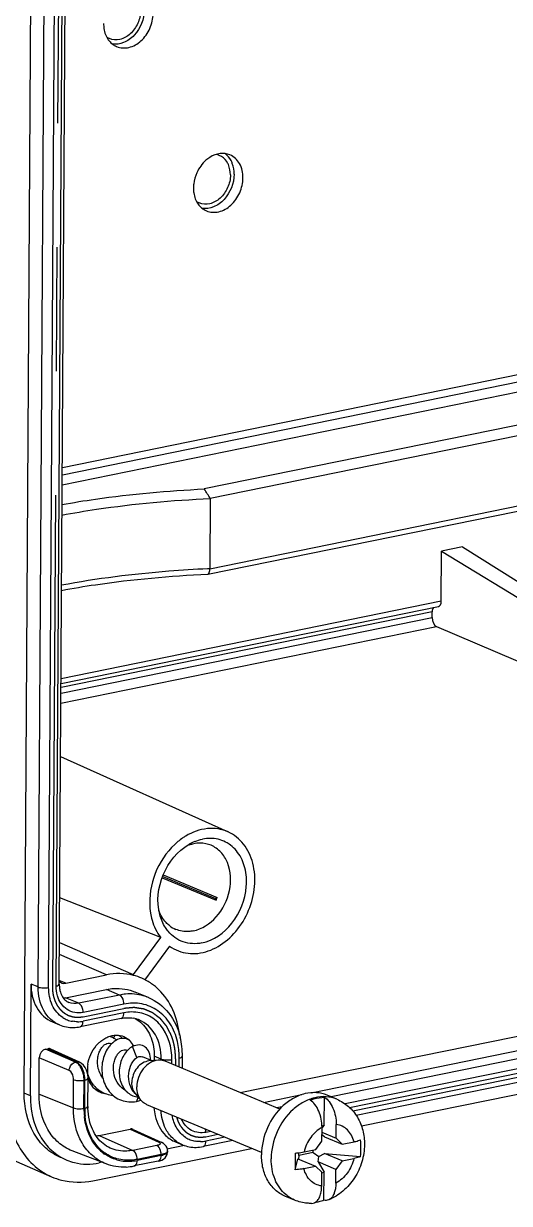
# Model space of a CAD drawing. Header units: millimetres. Extents: x 0 to 594, y 0 to 420.
# Drawn here: x 29.22 to 38.81, y 335.6 to 358.91 of the extents above; entities that cross this region are included whole.
import ezdxf

# ---------------------------------------------------------------- set-up
doc = ezdxf.new("R2010")
doc.units = ezdxf.units.MM
doc.header["$LTSCALE"] = 32.67
doc.linetypes.add('CENTER', pattern=[0.6, 0.375, -0.075, 0.075, -0.075])
for name, color, linetype in [('KASTEN_ABOX_DXF_CONTINUOUS_LINE', 7, 'CONTINUOUS'), ('KURVEN', 7, 'CONTINUOUS'), ('SCHRAUBE_D9-DXF_CONTINUOUS_LINE', 7, 'CONTINUOUS')]:
    doc.layers.add(name, color=color, linetype=linetype)

msp = doc.modelspace()

# ---------------------------------------------------------------- linework, layer by layer
at = {"layer": 'KASTEN_ABOX_DXF_CONTINUOUS_LINE', "color": 7, "linetype": 'Continuous'}
for p, q in [((29.23028, 337.77722), (29.55183, 391.11302)), ((29.92346, 339.92995), (30.21839, 388.84978)), ((29.98503, 350.14325), (71.22029, 358.54863)), ((44.52109, 352.10787), (32.78644, 349.71589)), ((44.7494, 351.94194), (32.905, 349.52758)), ((32.85766, 348.03393), (44.66587, 350.44091)), ((32.905, 349.52758), (32.89664, 348.14084)), ((33.4947, 337.78903), (86.37211, 348.56753)), ((37.88728, 348.57287), (37.47192, 348.4882)), ((37.88728, 348.57287), (45.91971, 343.50264)), ((34.89458, 337.78623), (86.37186, 348.27933)), ((37.46599, 347.50321), (37.47192, 348.4882)), ((37.47192, 348.4882), (45.70381, 343.45863)), ((32.8539, 348.03343), (32.85724, 348.03384)), ((86.66102, 347.70779), (35.78614, 337.33749)), ((35.88931, 337.1298), (88.24801, 347.80256)), ((29.95929, 345.87408), (37.40821, 347.39246)), ((37.28737, 347.17533), (37.28806, 347.28877)), ((37.37384, 346.99612), (45.70381, 343.45863)), ((29.9506, 344.43128), (33.25825, 342.9397)), ((31.95709, 342.03351), (33.0185, 341.58989)), ((31.96775, 342.06222), (33.00993, 341.62663)), ((31.97765, 342.08885), (33.04283, 341.64365)), ((16.35959, 341.95138), (29.7725, 336.12545)), ((31.92686, 340.85122), (29.93373, 341.63638)), ((33.00993, 341.62663), (33.04283, 341.64365)), ((33.0185, 341.58989), (33.00993, 341.62663)), ((31.39181, 340.11937), (31.92686, 340.85122)), ((29.92843, 340.75499), (31.38395, 340.12278)), ((32.09841, 340.68367), (31.60628, 340.01055)), ((29.35213, 337.72629), (29.36544, 339.93428)), ((30.05016, 339.95089), (30.85496, 340.11494)), ((30.04694, 339.66208), (30.85322, 339.82643)), ((31.68413, 339.66753), (31.42302, 339.77666)), ((31.14239, 339.2549), (30.3361, 339.09055)), ((29.78996, 339.1852), (29.92921, 339.127)), ((30.9964, 338.86534), (30.97454, 338.87474)), ((31.02125, 338.92025), (30.9964, 338.86534)), ((29.65049, 338.64631), (29.6994, 338.65627)), ((30.32327, 338.38882), (29.75952, 338.64991)), ((31.79715, 338.51108), (31.79666, 338.42971)), ((32.35371, 338.26591), (32.35516, 338.50676)), ((29.52316, 337.76115), (29.52748, 338.47805)), ((30.48122, 338.17158), (30.46242, 338.2305)), ((30.49119, 338.1105), (30.48122, 338.17158)), ((30.48943, 337.51534), (30.49279, 338.07228)), ((30.49279, 338.07224), (30.49119, 338.1105)), ((30.57092, 337.92521), (30.58832, 337.96366)), ((33.95811, 337.59534), (34.70974, 337.74855)), ((30.71398, 336.94421), (31.32482, 337.06872)), ((31.38494, 337.06236), (31.94869, 336.80127)), ((30.84676, 336.38112), (30.17639, 336.63969)), ((30.58642, 336.04886), (33.71886, 336.68737)), ((31.97961, 336.78418), (31.94901, 336.80112)), ((32.05221, 336.69454), (32.03478, 336.72958)), ((32.39817, 336.74336), (32.0504, 336.67247)), ((32.06185, 336.61626), (32.06198, 336.63768)), ((32.21596, 336.81572), (32.35521, 336.75752)), ((33.35102, 336.84111), (32.7621, 336.72107)), ((30.76874, 336.41121), (30.71069, 336.39938)), ((31.87895, 336.43584), (31.40431, 336.33909)), ((32.06124, 336.6033), (32.06185, 336.61626))]:
    msp.add_line(p, q, dxfattribs=at)
at = {"layer": 'KASTEN_ABOX_DXF_CONTINUOUS_LINE', "color": 9, "linetype": 'Continuous'}
for p, q in [((29.5047, 339.87608), (29.79963, 388.7959)), ((29.7139, 339.8646), (30.00883, 388.78443)), ((29.8605, 339.89448), (30.15542, 388.81431)), ((71.08291, 358.36895), (29.98412, 349.9914)), ((71.24687, 358.20506), (29.98292, 349.79384)), ((32.89664, 348.14084), (44.74104, 350.5552)), ((32.89664, 348.14084), (32.85143, 348.13873)), ((86.63297, 348.1702), (35.2912, 337.70472)), ((86.71914, 347.99044), (35.56941, 337.56411)), ((86.7181, 347.81839), (35.72134, 337.42324)), ((29.95989, 345.97317), (37.46599, 347.50321)), ((29.95813, 345.68134), (37.28737, 347.17533)), ((37.28806, 347.28877), (29.95882, 345.79479)), ((29.95694, 345.48426), (37.37384, 346.99612)), ((30.85496, 340.11494), (29.92699, 340.51616)), ((29.5047, 339.87608), (29.36544, 339.93428)), ((30.05016, 339.95089), (29.92392, 340.00647)), ((30.30804, 339.55295), (30.04694, 339.66208)), ((31.11433, 339.7173), (30.30804, 339.55295)), ((31.11433, 339.7173), (30.85322, 339.82643)), ((31.68411, 339.66753), (31.6836, 339.66774)), ((31.2005, 339.53755), (30.39422, 339.3732)), ((31.19946, 339.3655), (30.39318, 339.20115)), ((31.49918, 339.22459), (31.49903, 339.22465)), ((30.24203, 338.39122), (29.65049, 338.64631)), ((30.26262, 338.39543), (29.6994, 338.65627)), ((31.9364, 338.45288), (31.79715, 338.51108)), ((30.119, 338.22298), (29.52748, 338.47805)), ((30.26262, 338.39543), (30.24203, 338.39122)), ((31.93626, 338.42887), (31.9364, 338.45288)), ((32.14507, 338.35311), (32.1456, 338.4414)), ((32.29112, 338.29207), (32.2922, 338.47128)), ((30.20239, 337.48737), (30.20575, 338.04431)), ((30.41005, 337.47652), (30.41341, 338.03346)), ((30.42983, 338.03681), (30.41341, 338.03346)), ((30.42647, 337.47987), (30.42983, 338.03681)), ((29.35213, 337.72629), (29.23028, 337.77722)), ((29.52316, 337.76115), (30.20239, 337.48737)), ((34.3201, 337.50677), (34.21922, 337.48621)), ((30.71398, 336.94421), (31.37685, 336.64805)), ((31.32482, 337.06872), (31.88804, 336.80788)), ((33.19186, 336.90764), (32.81918, 336.83167)), ((32.9155, 337.02314), (32.82022, 337.00372)), ((31.85139, 336.74478), (31.37685, 336.64805)), ((31.93592, 336.54642), (31.46138, 336.44969)), ((31.93603, 336.56568), (31.4615, 336.46895)), ((31.93592, 336.54642), (31.93603, 336.56568))]:
    msp.add_line(p, q, dxfattribs=at)
at = {"layer": 'KASTEN_ABOX_DXF_CONTINUOUS_LINE', "color": 7, "linetype": 'Continuous'}
for points in [[(30.46242, 338.2305), (30.43558, 338.28407), (30.40142, 338.33013), (30.36111, 338.36655), (30.32306, 338.38892)], [(32.03478, 336.72958), (32.00986, 336.75993), (31.97961, 336.78418)], [(32.06197, 336.63745), (32.061, 336.65655), (32.05221, 336.69454)], [(31.87895, 336.43584), (31.90978, 336.44334), (31.9483, 336.4571), (31.98332, 336.47614), (32.01366, 336.50118), (32.03734, 336.53141)], [(32.03734, 336.53141), (32.05358, 336.56617), (32.06124, 336.6033)]]:
    msp.add_lwpolyline(points, dxfattribs=at)
for centre, radius, start, end in [((31.43938, 358.90707), 0.64024, 179.603371, 188.538431), ((31.03763, 358.90177), 0.31257, 235.222281, 246.766048), ((32.96347, 356.0171), 0.31443, 67.837336, 79.681661), ((33.26834, 355.65965), 0.69517, 173.087293, 179.601536), ((33.21341, 355.66006), 0.64024, 179.603371, 188.538431), ((32.81166, 355.65476), 0.31257, 235.222281, 246.766048), ((-6.69728, 324.73262), 46.72399, 32.050654, 32.323513), ((33.09738, 341.74141), 1.30593, 124.560037, 129.481021), ((33.06153, 341.79251), 1.24351, 122.751799, 124.53515), ((33.04324, 341.82093), 1.20972, 121.012176, 122.751658), ((32.96588, 341.8655), 0.95766, 112.524592, 120.032205), ((32.71706, 342.02751), 0.69145, 101.596654, 109.057234), ((33.05098, 341.54855), 1.34241, 181.078166, 189.1948), ((31.97736, 342.09347), 1.15653, 334.18738, 337.111392), ((32.44032, 341.52522), 0.55422, 231.822108, 247.229734), ((32.5575, 341.31725), 0.78243, 234.073195, 248.961914), ((30.47866, 339.92597), 0.55522, 179.588771, 188.374733), ((31.11308, 339.03803), 1.10287, 54.969187, 66.456878), ((31.08565, 338.9997), 1.15, 45.647445, 54.946335), ((29.97396, 340.01923), 0.36453, 275.18195, 281.548277), ((30.20689, 339.79512), 0.24369, 237.061324, 247.397194), ((31.28046, 338.69822), 0.57006, 73.466967, 79.472327), ((31.28354, 338.7088), 0.55905, 67.328433, 73.460903), ((30.18769, 339.81584), 0.74033, 271.132122, 281.564327), ((31.17843, 338.2746), 0.6854, 133.722889, 139.794251), ((31.1584, 338.29516), 0.6567, 131.286898, 133.699528), ((30.79086, 338.41708), 0.49314, 68.133008, 72.884372), ((30.99145, 338.49879), 0.45449, 27.489978, 33.452685), ((30.86474, 338.5311), 1.48965, 6.428184, 13.593436), ((30.74664, 338.51728), 1.60856, 359.625026, 6.446285), ((31.18149, 338.2373), 0.70371, 171.341531, 179.605701), ((31.12383, 338.23754), 0.64605, 179.591533, 187.300136), ((30.72148, 338.24138), 0.30802, 230.726864, 242.125208), ((31.75459, 337.50768), 1.26518, 179.652941, 181.25162), ((30.55413, 337.72743), 0.79937, 276.976288, 281.53525), ((32.44857, 337.37173), 0.6027, 236.872032, 247.287766), ((32.61369, 337.44637), 0.74033, 271.132122, 281.564327), ((31.18988, 337.38755), 1.07016, 272.914967, 281.558502)]:
    msp.add_arc(centre, radius, start, end, dxfattribs=at)
at = {"layer": 'KASTEN_ABOX_DXF_CONTINUOUS_LINE', "color": 9, "linetype": 'Continuous'}
for centre, radius, start, end in [((31.33311, 338.82722), 0.91068, 67.364297, 74.215179), ((30.27158, 339.70093), 0.51155, 236.88697, 248.404537), ((30.27169, 339.70255), 0.5131, 248.460021, 259.955551), ((30.27493, 339.77828), 0.58912, 270.984662, 281.578604), ((30.94627, 338.4938), 1.34524, 6.199751, 13.046931), ((30.84013, 338.4815), 1.45208, 0.879165, 6.229912), ((30.7989, 338.48031), 1.49332, 359.653726, 0.900506), ((32.05438, 338.85378), 0.4198, 262.044687, 264.633762), ((29.88349, 338.03237), 0.53009, 12.882769, 15.187481), ((29.88629, 338.03572), 0.54371, 12.1868, 14.444021), ((31.81683, 337.46728), 1.4068, 179.62356, 186.199819), ((31.81084, 337.47077), 1.3844, 179.623298, 186.244151), ((32.69758, 337.33145), 0.51155, 236.88697, 248.404537), ((31.29472, 337.25415), 0.82946, 225.650393, 234.968473), ((31.29739, 337.26092), 0.81654, 225.667385, 234.96139), ((31.80208, 336.98804), 0.24821, 281.460701, 284.858308), ((32.69769, 337.33308), 0.5131, 248.460021, 259.955551), ((32.70093, 337.4088), 0.58912, 270.984662, 281.578604), ((31.27605, 337.23764), 0.80634, 254.25964, 263.743025), ((31.2804, 337.28421), 0.8531, 263.793347, 272.826229), ((31.27705, 337.35039), 0.91937, 272.83111, 281.565889), ((31.83175, 337.0608), 0.52482, 281.448287, 284.840511), ((31.83544, 337.06204), 0.50645, 281.455838, 284.770112)]:
    msp.add_arc(centre, radius, start, end, dxfattribs=at)
at = {"layer": 'KASTEN_ABOX_DXF_CONTINUOUS_LINE', "color": 7, "linetype": 'Continuous'}
for centre, major_axis, ratio, start_param, end_param in [((37.37616, 347.25261), (-0.03051, 0.14686), 0.56278778, 6.78005049, 7.49054147), ((37.37789, 347.53937), (-0.03051, 0.14686), 0.56278778, -3.13713937, -1.93423649), ((37.37547, 347.13917), (-0.03051, 0.14686), 0.56278778, 1.20735616, 2.76942584), ((30.05139, 340.15162), (0.081, 0.19376), 0.77745739, 2.78880444, 3.62780705), ((29.64967, 338.50292), (0.0578, 0.13842), 0.77770195, 0.48596932, 2.05646107), ((29.69849, 338.51287), (0.05791, 0.13842), 0.77731063, -0.02951056, 0.48636092), ((31.32391, 336.92532), (0.05791, 0.13842), 0.77731063, -0.02951051, 0.48636092)]:
    msp.add_ellipse(centre, major_axis=major_axis, ratio=ratio, start_param=start_param, end_param=end_param, dxfattribs=at)
for points, knots in [([(31.5291, 359.16853), (31.52858, 359.08263), (31.48911, 358.91014), (31.34268, 358.70183), (31.13527, 358.57883), (30.97756, 358.58743), (30.91433, 358.61455)], [0, 0, 0, 0, 0.27063681, 0.53952524, 0.78323868, 1, 1, 1, 1]), ([(31.6024, 359.18347), (31.60132, 359.00381), (31.49116, 358.72889), (31.21207, 358.52199), (31.04424, 358.49483), (30.96937, 358.50604)], [0, 0, 0, 0, 0.52810497, 0.77748434, 1, 1, 1, 1]), ([(31.05621, 358.45761), (31.1307, 358.42644), (31.31575, 358.41792), (31.55851, 358.563), (31.72969, 358.80776), (31.77586, 359.01), (31.77647, 359.11072)], [0, 0, 0, 0, 0.21685496, 0.46068948, 0.72955086, 1, 1, 1, 1]), ([(30.80623, 358.81201), (30.81797, 358.73442), (30.8693, 358.58748), (30.99067, 358.48504), (31.05621, 358.45761)], [0, 0, 0, 0, 0.52487539, 1, 1, 1, 1]), ([(32.89797, 356.26893), (32.87067, 356.25175), (32.76328, 356.17098), (32.68233, 356.05726), (32.64039, 355.96458)], [0, 0, 0, 0, 0.24072081, 1, 1, 1, 1]), ([(33.29345, 356.31759), (33.23311, 356.34284), (33.09001, 356.35975), (32.95839, 356.30695), (32.89797, 356.26893)], [0, 0, 0, 0, 0.47812562, 1, 1, 1, 1]), ([(33.26328, 356.12464), (33.25399, 356.14575), (33.21266, 356.22258), (33.14146, 356.28407), (33.08209, 356.3083)], [0, 0, 0, 0, 0.26453041, 1, 1, 1, 1]), ([(33.34056, 356.14835), (33.33318, 356.16814), (33.30051, 356.24175), (33.24785, 356.30712), (33.20063, 356.34318)], [0, 0, 0, 0, 0.26226093, 1, 1, 1, 1]), ([(33.5505, 355.8637), (33.55109, 355.96029), (33.51432, 356.14788), (33.37204, 356.28471), (33.29345, 356.31759)], [0, 0, 0, 0, 0.53136395, 1, 1, 1, 1]), ([(33.30313, 355.92152), (33.30262, 355.83561), (33.26314, 355.66313), (33.11672, 355.45482), (32.9093, 355.33182), (32.75159, 355.34042), (32.68836, 355.36754)], [0, 0, 0, 0, 0.27063681, 0.53952524, 0.78323868, 1, 1, 1, 1]), ([(33.37643, 355.93646), (33.37535, 355.75679), (33.26519, 355.48188), (32.9861, 355.27498), (32.81827, 355.24782), (32.74341, 355.25903)], [0, 0, 0, 0, 0.52810497, 0.77748434, 1, 1, 1, 1]), ([(32.83024, 355.2106), (32.90474, 355.17943), (33.08978, 355.17091), (33.33255, 355.31599), (33.50372, 355.56074), (33.5499, 355.76299), (33.5505, 355.8637)], [0, 0, 0, 0, 0.21685496, 0.46068948, 0.72955086, 1, 1, 1, 1]), ([(32.58027, 355.565), (32.59201, 355.4874), (32.64333, 355.34047), (32.76471, 355.23802), (32.83024, 355.2106)], [0, 0, 0, 0, 0.52487539, 1, 1, 1, 1]), ([(29.97832, 349.40946), (30.19749, 349.44886), (31.12781, 349.59749), (32.06799, 349.68118), (32.78644, 349.71589)], [0, 0, 0, 0, 0.23640245, 1, 1, 1, 1]), ([(29.97637, 349.1999), (30.20304, 349.24303), (31.17248, 349.4056), (32.15375, 349.49325), (32.905, 349.52758)], [0, 0, 0, 0, 0.2347848, 1, 1, 1, 1]), ([(32.85741, 348.03393), (32.87145, 348.03672), (32.89469, 348.07834), (32.89649, 348.11575), (32.89664, 348.14084)], [0, 0, 0, 0, 0.36306729, 1, 1, 1, 1]), ([(29.96609, 347.71292), (30.18999, 347.75475), (31.14627, 347.91259), (32.11368, 347.99894), (32.85413, 348.03347)], [0, 0, 0, 0, 0.23505804, 1, 1, 1, 1]), ([(32.27661, 340.58698), (32.39711, 340.54073), (32.67703, 340.51043), (33.0842, 340.66037), (33.43393, 340.96553), (33.68414, 341.3812), (33.80357, 341.85139), (33.7744, 342.31452), (33.5944, 342.70914), (33.37598, 342.88657), (33.2584, 342.9396)], [0, 0, 0, 0, 0.11039174, 0.23001788, 0.36128234, 0.50008528, 0.63887012, 0.77009514, 0.88967305, 1, 1, 1, 1]), ([(33.2584, 342.9396), (33.1321, 342.99657), (32.83037, 343.04079), (32.54922, 342.93541), (32.41997, 342.85772)], [0, 0, 0, 0, 0.47884451, 1, 1, 1, 1]), ([(32.26704, 342.74937), (32.09022, 342.60384), (31.80684, 342.21965), (31.70423, 341.75426), (31.70881, 341.52329)], [0, 0, 0, 0, 0.49781874, 1, 1, 1, 1]), ([(31.90745, 341.30856), (31.84107, 341.56269), (31.90397, 342.12396), (32.25905, 342.56332), (32.48658, 342.69459)], [0, 0, 0, 0, 0.49997136, 1, 1, 1, 1]), ([(32.74077, 340.74602), (32.97213, 340.79318), (33.40979, 341.11203), (33.64341, 341.72028), (33.61143, 342.22271), (33.46991, 342.54307), (33.22104, 342.7631), (33.00968, 342.81231), (32.90659, 342.8129)], [0, 0, 0, 0, 0.25130982, 0.52705732, 0.65867355, 0.77911253, 0.89028019, 1, 1, 1, 1]), ([(32.56769, 340.98433), (32.74068, 341.01959), (33.07425, 341.24292), (33.32725, 341.75828), (33.31067, 342.24913), (33.12722, 342.54914), (32.99166, 342.64499), (32.91995, 342.67498)], [0, 0, 0, 0, 0.24661854, 0.51933079, 0.77599266, 0.89140784, 1, 1, 1, 1]), ([(31.72582, 341.33404), (31.73322, 341.28865), (31.77057, 341.1174), (31.84789, 340.95363), (31.92686, 340.85122)], [0, 0, 0, 0, 0.26232349, 1, 1, 1, 1]), ([(32.09775, 341.08956), (32.07453, 341.10781), (31.9842, 341.19093), (31.92077, 341.30117), (31.88961, 341.38864)], [0, 0, 0, 0, 0.24132234, 1, 1, 1, 1]), ([(32.07345, 340.97602), (32.05426, 340.99914), (31.98052, 341.09966), (31.93131, 341.2172), (31.90745, 341.30856)], [0, 0, 0, 0, 0.24141215, 1, 1, 1, 1]), ([(32.74077, 340.74602), (32.6201, 340.72143), (32.36143, 340.73061), (32.15104, 340.88254), (32.07345, 340.97602)], [0, 0, 0, 0, 0.50340895, 1, 1, 1, 1]), ([(32.56769, 340.98433), (32.53851, 340.97838), (32.42413, 340.9629), (32.30475, 340.98119), (32.22582, 341.0142)], [0, 0, 0, 0, 0.25825653, 1, 1, 1, 1]), ([(31.5536, 340.0491), (31.50037, 340.07224), (31.27654, 340.1493), (31.02938, 340.15049), (30.85496, 340.11494)], [0, 0, 0, 0, 0.24589775, 1, 1, 1, 1]), ([(29.36544, 339.93428), (29.36448, 339.77485), (29.42516, 339.46519), (29.66014, 339.23948), (29.78987, 339.18524)], [0, 0, 0, 0, 0.53136037, 1, 1, 1, 1]), ([(29.92936, 339.8451), (29.93142, 339.83125), (29.94118, 339.77966), (29.95976, 339.72953), (29.97868, 339.696)], [0, 0, 0, 0, 0.26678945, 1, 1, 1, 1]), ([(29.97868, 339.696), (29.98501, 339.68479), (30.01056, 339.64452), (30.04516, 339.60955), (30.07439, 339.5906)], [0, 0, 0, 0, 0.26993059, 1, 1, 1, 1]), ([(30.85322, 339.82643), (30.90198, 339.83637), (31.09259, 339.86238), (31.29154, 339.8316), (31.423, 339.77666)], [0, 0, 0, 0, 0.2588521, 1, 1, 1, 1]), ([(31.68357, 339.66776), (31.83812, 339.60331), (32.12417, 339.38028), (32.27068, 339.05406), (32.31266, 338.88122)], [0, 0, 0, 0, 0.48491409, 1, 1, 1, 1]), ([(32.29957, 338.92514), (32.27979, 339.09753), (32.19555, 339.42637), (32.00406, 339.7102), (31.88958, 339.82201)], [0, 0, 0, 0, 0.52022895, 1, 1, 1, 1]), ([(31.55796, 339.15084), (31.63701, 339.07364), (31.76279, 338.868), (31.79788, 338.63287), (31.79715, 338.51108)], [0, 0, 0, 0, 0.47567753, 1, 1, 1, 1]), ([(30.73521, 337.78809), (30.67155, 337.81467), (30.55332, 337.9124), (30.5004, 338.05335), (30.4872, 338.12806)], [0, 0, 0, 0, 0.47630225, 1, 1, 1, 1]), ([(28.88822, 337.70749), (28.8862, 337.37244), (28.99149, 336.86543), (29.38205, 336.35385), (29.63769, 336.18405), (29.77217, 336.12559)], [0, 0, 0, 0, 0.52778454, 0.76902293, 1, 1, 1, 1]), ([(29.95052, 336.50612), (29.84131, 336.55179), (29.6333, 336.68645), (29.31449, 337.09695), (29.22865, 337.50668), (29.23028, 337.77722)], [0, 0, 0, 0, 0.23098587, 0.47208112, 1, 1, 1, 1]), ([(29.35213, 337.72629), (29.3505, 337.45581), (29.43638, 337.04621), (29.75494, 336.63555), (29.963, 336.50095), (30.0722, 336.45526)], [0, 0, 0, 0, 0.52786509, 0.76899179, 1, 1, 1, 1]), ([(30.17647, 336.63967), (30.07804, 336.67763), (29.88962, 336.79299), (29.59985, 337.1546), (29.52171, 337.52014), (29.52316, 337.76115)], [0, 0, 0, 0, 0.23111316, 0.47200246, 1, 1, 1, 1]), ([(31.79356, 337.4902), (31.79695, 337.43655), (31.82376, 337.23862), (31.91897, 337.04604), (32.02359, 336.94385)], [0, 0, 0, 0, 0.26879666, 1, 1, 1, 1]), ([(30.93023, 336.6931), (30.82917, 336.73867), (30.63904, 336.89841), (30.54555, 337.12437), (30.51773, 337.24696)], [0, 0, 0, 0, 0.46861792, 1, 1, 1, 1]), ([(30.0722, 336.45526), (30.12107, 336.43482), (30.32623, 336.36697), (30.55143, 336.36692), (30.71069, 336.39938)], [0, 0, 0, 0, 0.24579166, 1, 1, 1, 1]), ([(29.77217, 336.12559), (29.83421, 336.09862), (30.09509, 336.00881), (30.38315, 336.00742), (30.58642, 336.04886)], [0, 0, 0, 0, 0.24589775, 1, 1, 1, 1])]:
    msp.add_open_spline(points, degree=3, knots=knots, dxfattribs=at)
for points in [[(33.30313, 355.92152), (33.30355, 355.99051), (33.29107, 356.06149), (33.26328, 356.12464)], [(33.37643, 355.93646), (33.37686, 356.00809), (33.3656, 356.08123), (33.34056, 356.14835)], [(32.64039, 355.96458), (32.60879, 355.89479), (32.58738, 355.81938), (32.57822, 355.74332)], [(32.70526, 342.71764), (32.66265, 342.71778), (32.61982, 342.71335), (32.57807, 342.70484)], [(32.59902, 342.75011), (32.6487, 342.77065), (32.70046, 342.78691), (32.75314, 342.79765)], [(32.91995, 342.67498), (32.85263, 342.70313), (32.77822, 342.71741), (32.70526, 342.71764)], [(32.90659, 342.8129), (32.85519, 342.8132), (32.8035, 342.80791), (32.75314, 342.79765)], [(31.14239, 339.2549), (31.18256, 339.26309), (31.22363, 339.26781), (31.26462, 339.26853)], [(31.26462, 339.26853), (31.30475, 339.26922), (31.34516, 339.26603), (31.38462, 339.25869)], [(31.42344, 339.25185), (31.47236, 339.22445), (31.51785, 339.19002), (31.55796, 339.15084)], [(29.92957, 339.1269), (30.01495, 339.0913), (30.10983, 339.07394), (30.20232, 339.07566)], [(30.7251, 338.78861), (30.74933, 338.80989), (30.77525, 338.82943), (30.80255, 338.8466)], [(30.80255, 338.8466), (30.82835, 338.86282), (30.85556, 338.87703), (30.88373, 338.88867)], [(30.88373, 338.88867), (30.9115, 338.90016), (30.94044, 338.90925), (30.96989, 338.91525)], [(30.96989, 338.91525), (30.99813, 338.92101), (31.02712, 338.92396), (31.05594, 338.92378)], [(30.9964, 338.86534), (31.01723, 338.85543), (31.037, 338.84298), (31.05505, 338.82862)], [(31.05594, 338.92378), (31.10411, 338.92347), (31.1532, 338.91397), (31.19765, 338.89541)], [(31.10863, 338.91816), (31.13074, 338.90083), (31.15104, 338.88096), (31.16899, 338.85936)], [(31.19765, 338.89541), (31.24441, 338.87588), (31.28769, 338.84568), (31.32284, 338.80918)], [(30.4858, 338.34324), (30.5063, 338.47847), (30.56664, 338.61263), (30.65498, 338.71705)], [(30.68935, 337.84986), (30.67299, 337.84686), (30.65626, 337.84537), (30.63963, 337.84563)], [(30.85565, 337.76042), (30.81453, 337.7629), (30.77322, 337.77221), (30.73521, 337.78809)], [(30.51773, 337.24696), (30.50042, 337.32327), (30.49142, 337.40181), (30.48971, 337.48004)], [(32.02359, 336.94385), (32.05284, 336.91528), (32.08495, 336.88934), (32.11919, 336.86699)], [(32.35557, 336.75742), (32.44095, 336.72182), (32.53583, 336.70446), (32.62832, 336.70618)], [(31.2443, 336.31877), (31.11058, 336.31207), (30.97243, 336.33281), (30.84746, 336.38086)]]:
    msp.add_open_spline(points, degree=3, dxfattribs=at)
at = {"layer": 'KASTEN_ABOX_DXF_CONTINUOUS_LINE', "color": 9, "linetype": 'Continuous'}
for points, knots in [([(32.85143, 348.13873), (32.59732, 348.12666), (31.63167, 348.06576), (30.66879, 347.94644), (29.96813, 347.81313)], [0, 0, 0, 0, 0.26290754, 1, 1, 1, 1]), ([(29.8605, 339.89448), (29.86933, 339.89628), (29.89093, 339.90192), (29.92341, 339.91441), (29.92347, 339.92995)], [0, 0, 0, 0, 0.36706745, 1, 1, 1, 1]), ([(29.92924, 339.12699), (29.79948, 339.18121), (29.56443, 339.40692), (29.50374, 339.71663), (29.5047, 339.87608)], [0, 0, 0, 0, 0.46863988, 1, 1, 1, 1]), ([(29.5047, 339.87608), (29.53516, 339.86334), (29.6066, 339.85464), (29.67729, 339.85714), (29.7139, 339.8646)], [0, 0, 0, 0, 0.46911351, 1, 1, 1, 1]), ([(29.99213, 339.27246), (29.90328, 339.33042), (29.75337, 339.51602), (29.71318, 339.74566), (29.7139, 339.8646)], [0, 0, 0, 0, 0.47141609, 1, 1, 1, 1]), ([(30.39422, 339.3732), (30.28974, 339.3519), (30.04587, 339.3901), (29.91685, 339.59648), (29.88583, 339.70421)], [0, 0, 0, 0, 0.48749169, 1, 1, 1, 1]), ([(31.58084, 339.70355), (31.46907, 339.73516), (31.30852, 339.74827), (31.15376, 339.72534), (31.11433, 339.7173)], [0, 0, 0, 0, 0.74271277, 1, 1, 1, 1]), ([(31.2005, 339.53755), (31.20062, 339.55686), (31.19303, 339.62283), (31.15922, 339.69854), (31.11433, 339.7173)], [0, 0, 0, 0, 0.28406778, 1, 1, 1, 1]), ([(30.39422, 339.3732), (30.39433, 339.3925), (30.38674, 339.45847), (30.35294, 339.53419), (30.30804, 339.55295)], [0, 0, 0, 0, 0.28406782, 1, 1, 1, 1]), ([(32.25678, 338.79748), (32.22793, 338.92138), (32.13591, 339.15439), (31.88607, 339.42531), (31.55471, 339.5666), (31.31582, 339.56106), (31.2005, 339.53755)], [0, 0, 0, 0, 0.26681898, 0.51408932, 0.75315789, 1, 1, 1, 1]), ([(30.33609, 339.09061), (30.34451, 339.09229), (30.3846, 339.11437), (30.39297, 339.16626), (30.39318, 339.20115)], [0, 0, 0, 0, 0.19759684, 1, 1, 1, 1]), ([(31.14238, 339.25496), (31.1508, 339.25665), (31.19088, 339.27873), (31.19925, 339.33061), (31.19946, 339.3655)], [0, 0, 0, 0, 0.19759604, 1, 1, 1, 1]), ([(32.1456, 338.4414), (32.14704, 338.67948), (32.04591, 339.05196), (31.67796, 339.33983), (31.45848, 339.38362), (31.35128, 339.38209)], [0, 0, 0, 0, 0.52549751, 0.7633581, 1, 1, 1, 1]), ([(31.9364, 338.45288), (31.93739, 338.61713), (31.87488, 338.93615), (31.63282, 339.16869), (31.49919, 339.22459)], [0, 0, 0, 0, 0.53137568, 1, 1, 1, 1]), ([(32.2922, 338.47128), (32.30103, 338.47309), (32.32264, 338.47873), (32.35511, 338.49121), (32.35518, 338.50676)], [0, 0, 0, 0, 0.36706704, 1, 1, 1, 1]), ([(30.119, 338.22298), (30.11933, 338.2421), (30.13166, 338.31297), (30.19021, 338.38025), (30.24201, 338.39123)], [0, 0, 0, 0, 0.26537834, 1, 1, 1, 1]), ([(30.33629, 338.3044), (30.331, 338.31236), (30.3105, 338.34068), (30.28497, 338.36587), (30.26354, 338.37961)], [0, 0, 0, 0, 0.27303902, 1, 1, 1, 1]), ([(30.35455, 338.30823), (30.34937, 338.31622), (30.32939, 338.3446), (30.30443, 338.36999), (30.28337, 338.38387)], [0, 0, 0, 0, 0.27403456, 1, 1, 1, 1]), ([(31.9364, 338.45288), (31.94044, 338.45119), (31.95987, 338.44427), (31.98022, 338.44028), (31.99628, 338.43803)], [0, 0, 0, 0, 0.21256742, 1, 1, 1, 1]), ([(32.01512, 338.43583), (32.04853, 338.43267), (32.09258, 338.43293), (32.13575, 338.43939), (32.1456, 338.4414)], [0, 0, 0, 0, 0.76953868, 1, 1, 1, 1]), ([(30.20575, 338.04431), (30.20586, 338.06343), (30.19827, 338.12935), (30.16364, 338.20374), (30.119, 338.22298)], [0, 0, 0, 0, 0.28235059, 1, 1, 1, 1]), ([(30.20575, 338.04431), (30.20983, 338.04266), (30.22931, 338.03594), (30.24966, 338.03205), (30.26569, 338.02987)], [0, 0, 0, 0, 0.21385579, 1, 1, 1, 1]), ([(30.26569, 338.02987), (30.30322, 338.02475), (30.35324, 338.0242), (30.40215, 338.03117), (30.41341, 338.03346)], [0, 0, 0, 0, 0.76730007, 1, 1, 1, 1]), ([(30.42983, 338.03681), (30.43865, 338.03861), (30.46026, 338.04425), (30.49269, 338.0567), (30.4928, 338.07224)], [0, 0, 0, 0, 0.3669468, 1, 1, 1, 1]), ([(30.84676, 336.38112), (30.74967, 336.41856), (30.56384, 336.53239), (30.27803, 336.88907), (30.20096, 337.24963), (30.20239, 337.48737)], [0, 0, 0, 0, 0.23110013, 0.4719998, 1, 1, 1, 1]), ([(30.20239, 337.48737), (30.23291, 337.47506), (30.30369, 337.46652), (30.37386, 337.46914), (30.41005, 337.47652)], [0, 0, 0, 0, 0.47111823, 1, 1, 1, 1]), ([(30.42647, 337.47987), (30.4353, 337.48167), (30.45691, 337.48731), (30.48938, 337.4998), (30.48945, 337.51534)], [0, 0, 0, 0, 0.36714156, 1, 1, 1, 1]), ([(32.08126, 336.98188), (32.05947, 337.01293), (31.97839, 337.15048), (31.94044, 337.3111), (31.93281, 337.43211)], [0, 0, 0, 0, 0.2382905, 1, 1, 1, 1]), ([(32.41813, 336.90298), (32.34827, 336.94855), (32.22494, 337.08148), (32.16742, 337.25104), (32.1522, 337.34083)], [0, 0, 0, 0, 0.47800932, 1, 1, 1, 1]), ([(30.7149, 336.66102), (30.6738, 336.70115), (30.51744, 336.88791), (30.43833, 337.13162), (30.41825, 337.31535)], [0, 0, 0, 0, 0.2371058, 1, 1, 1, 1]), ([(30.72677, 336.67685), (30.68634, 336.71631), (30.5325, 336.89992), (30.45454, 337.13952), (30.43465, 337.32019)], [0, 0, 0, 0, 0.23711619, 1, 1, 1, 1]), ([(32.82022, 337.00372), (32.72592, 336.9845), (32.51245, 337.00846), (32.37696, 337.17329), (32.3374, 337.26368)], [0, 0, 0, 0, 0.49374627, 1, 1, 1, 1]), ([(31.37685, 336.64805), (31.33853, 336.64024), (31.18875, 336.62025), (31.03223, 336.64709), (30.93023, 336.6931)], [0, 0, 0, 0, 0.25894434, 1, 1, 1, 1]), ([(31.4615, 336.46895), (31.46161, 336.48804), (31.45413, 336.55367), (31.42104, 336.62831), (31.37685, 336.64805)], [0, 0, 0, 0, 0.28284961, 1, 1, 1, 1]), ([(31.88804, 336.80788), (31.89612, 336.80414), (31.91081, 336.79782), (31.91867, 336.76059), (31.88353, 336.75288), (31.86572, 336.74813)], [0, 0, 0, 0, 0.27037578, 0.4401999, 1, 1, 1, 1]), ([(31.93605, 336.56568), (31.93614, 336.58153), (31.93047, 336.64031), (31.90613, 336.70108), (31.87358, 336.73001)], [0, 0, 0, 0, 0.26679421, 1, 1, 1, 1]), ([(32.06197, 336.63745), (32.06188, 336.63094), (32.04384, 336.59168), (31.99746, 336.58104), (31.96455, 336.57233)], [0, 0, 0, 0, 0.16059779, 1, 1, 1, 1]), ([(32.76209, 336.72113), (32.77051, 336.72282), (32.8106, 336.7449), (32.81897, 336.79678), (32.81918, 336.83167)], [0, 0, 0, 0, 0.19759684, 1, 1, 1, 1]), ([(31.4615, 336.46895), (31.42784, 336.46209), (31.2957, 336.44252), (31.15862, 336.45375), (31.0632, 336.48077)], [0, 0, 0, 0, 0.25729366, 1, 1, 1, 1]), ([(31.40429, 336.33915), (31.41272, 336.34084), (31.45281, 336.36291), (31.46117, 336.4148), (31.46138, 336.44969)], [0, 0, 0, 0, 0.19761519, 1, 1, 1, 1]), ([(31.87894, 336.4359), (31.88735, 336.43761), (31.92737, 336.45973), (31.93572, 336.51156), (31.93593, 336.54642)], [0, 0, 0, 0, 0.19761729, 1, 1, 1, 1]), ([(32.06185, 336.61626), (32.06173, 336.60211), (32.02722, 336.57012), (31.9907, 336.56001), (31.96617, 336.55348)], [0, 0, 0, 0, 0.3578876, 1, 1, 1, 1])]:
    msp.add_open_spline(points, degree=3, knots=knots, dxfattribs=at)
for points in [[(29.88583, 339.70421), (29.86812, 339.76569), (29.86011, 339.8305), (29.8605, 339.89448)], [(30.30804, 339.55295), (30.24452, 339.54), (30.17411, 339.54488), (30.1143, 339.56988)], [(30.28506, 339.18924), (30.25067, 339.1887), (30.21606, 339.19132), (30.1822, 339.19732)], [(31.35128, 339.38209), (31.30038, 339.38137), (31.24935, 339.37567), (31.19946, 339.3655)], [(30.26354, 338.37961), (30.25668, 338.38401), (30.24949, 338.38795), (30.24203, 338.39122)], [(30.26262, 338.39543), (30.2825, 338.39932), (30.30462, 338.39733), (30.32306, 338.38892)], [(30.28337, 338.38387), (30.27676, 338.38823), (30.26982, 338.39215), (30.26262, 338.39543)], [(30.39507, 338.17124), (30.38236, 338.21806), (30.36316, 338.264), (30.33629, 338.3044)], [(30.41282, 338.17134), (30.40045, 338.21937), (30.38149, 338.26659), (30.35455, 338.30823)], [(30.41341, 338.03346), (30.41365, 338.07274), (30.409, 338.11227), (30.40024, 338.15056)], [(30.42983, 338.03681), (30.43006, 338.07492), (30.4258, 338.11325), (30.41775, 338.1505)], [(32.16286, 336.88564), (32.13277, 336.91503), (32.10542, 336.94745), (32.08126, 336.98188)], [(32.35524, 336.75751), (32.28415, 336.78722), (32.21798, 336.83181), (32.16286, 336.88564)], [(32.82022, 337.00372), (32.82034, 337.02482), (32.81764, 337.04606), (32.81269, 337.06657)], [(31.87358, 336.73001), (31.86694, 336.73591), (31.8595, 336.74116), (31.85139, 336.74478)], [(31.94869, 336.80127), (31.93021, 336.80976), (31.908, 336.81179), (31.88804, 336.80788)], [(32.71106, 336.81977), (32.67667, 336.81922), (32.64206, 336.82185), (32.6082, 336.82784)], [(31.0573, 336.46154), (30.97252, 336.48548), (30.89076, 336.52445), (30.81859, 336.57496)], [(31.0632, 336.48077), (30.97988, 336.50437), (30.89953, 336.5427), (30.82859, 336.59236)]]:
    msp.add_open_spline(points, degree=3, dxfattribs=at)
at = {"layer": 'KURVEN', "color": 2, "linetype": 'CENTER'}
for p, q in [((30.08212, 388.79937), (29.7872, 339.87954)), ((35.65271, 337.49517), (86.71862, 347.90442)), ((29.7872, 339.87954), (29.78739, 339.85566)), ((30.3937, 339.28717), (31.19998, 339.45152)), ((32.2189, 338.45634), (32.2181, 338.32259)), ((32.8197, 336.91769), (33.05368, 336.96539))]:
    msp.add_line(p, q, dxfattribs=at)
for points, knots in [([(29.78739, 339.85566), (29.78786, 339.84797), (29.78876, 339.83259), (29.79005, 339.81335), (29.79073, 339.79801), (29.79267, 339.78247), (29.79557, 339.76302), (29.79817, 339.74346), (29.80058, 339.72811), (29.80407, 339.71389), (29.8072, 339.69935), (29.8106, 339.68493), (29.81269, 339.67406), (29.81649, 339.66333), (29.82094, 339.64895), (29.82565, 339.63471), (29.83004, 339.62009), (29.83536, 339.60679), (29.84237, 339.59061), (29.84909, 339.57423), (29.85487, 339.56123), (29.86202, 339.54851), (29.87048, 339.53252), (29.8774, 339.51975), (29.88084, 339.51336)], [0, 0, 0, 0, 0.0625, 0.125, 0.15625, 0.1875, 0.25, 0.3125, 0.34375, 0.375, 0.4375, 0.46875, 0.5, 0.53125, 0.5625, 0.625, 0.65625, 0.6875, 0.75, 0.8125, 0.84375, 0.875, 0.9375, 1, 1, 1, 1]), ([(29.88084, 339.51336), (29.88834, 339.50322), (29.8996, 339.488), (29.9146, 339.46771), (29.924, 339.45504), (29.93147, 339.44486), (29.93624, 339.43861), (29.93982, 339.43336), (29.94427, 339.429), (29.95247, 339.42178), (29.96396, 339.41124), (29.97786, 339.3987), (29.99171, 339.38611), (30.00331, 339.37571), (30.01132, 339.36824), (30.01607, 339.36428), (30.0215, 339.36143), (30.02805, 339.35748), (30.04397, 339.34833), (30.06246, 339.33752), (30.08101, 339.32683), (30.09025, 339.32139), (30.09559, 339.31843), (30.09942, 339.3158), (30.10392, 339.31472), (30.10969, 339.31275), (30.1199, 339.30955), (30.14023, 339.30296), (30.16061, 339.2965), (30.17804, 339.29083), (30.18534, 339.28862), (30.19109, 339.28651), (30.19719, 339.28565), (30.20805, 339.28474), (30.22346, 339.28313), (30.242, 339.28133), (30.26052, 339.27947), (30.27597, 339.27803), (30.28675, 339.27681), (30.29297, 339.27645), (30.29941, 339.27737), (30.30738, 339.27809), (30.32017, 339.27948), (30.33615, 339.28113), (30.36173, 339.28382), (30.38091, 339.28583), (30.3937, 339.28717)], [0, 0, 0, 0, 0.0625, 0.09375, 0.125, 0.140625, 0.15625, 0.1640625, 0.171875, 0.1875, 0.21875, 0.25, 0.28125, 0.3125, 0.328125, 0.3359375, 0.34375, 0.359375, 0.375, 0.4375, 0.46875, 0.484375, 0.4921875, 0.5, 0.5078125, 0.515625, 0.53125, 0.5625, 0.625, 0.640625, 0.65625, 0.6640625, 0.671875, 0.6875, 0.71875, 0.75, 0.78125, 0.8125, 0.828125, 0.8359375, 0.84375, 0.859375, 0.875, 0.90625, 0.9375, 1, 1, 1, 1]), ([(32.14031, 338.90991), (32.12874, 338.93289), (32.11138, 338.96735), (32.08824, 339.01331), (32.07376, 339.04202), (32.06222, 339.06502), (32.05491, 339.07932), (32.04998, 339.08948), (32.04688, 339.09505), (32.04272, 339.09972), (32.03788, 339.10587), (32.02993, 339.11553), (32.02006, 339.12767), (32.00424, 339.14705), (31.98448, 339.1713), (31.96471, 339.19554), (31.9489, 339.21494), (31.939, 339.22704), (31.93113, 339.23678), (31.9261, 339.24273), (31.92232, 339.24781), (31.91767, 339.2517), (31.90913, 339.25796), (31.89714, 339.26718), (31.88265, 339.27812), (31.8682, 339.2891), (31.84891, 339.30372), (31.82963, 339.31835), (31.81035, 339.33297), (31.79589, 339.34395), (31.78382, 339.35305), (31.77542, 339.35952), (31.77054, 339.36306), (31.76711, 339.36616), (31.7628, 339.36754), (31.75735, 339.36999), (31.74768, 339.37398), (31.73394, 339.37983), (31.71743, 339.38679), (31.69541, 339.3961), (31.67339, 339.40539), (31.65138, 339.41469), (31.63486, 339.42166), (31.61836, 339.42866), (31.60457, 339.43438), (31.59499, 339.43862), (31.5894, 339.44067), (31.58333, 339.44129), (31.5759, 339.44256), (31.56392, 339.44431), (31.54899, 339.4466), (31.52507, 339.45021), (31.49518, 339.45474), (31.46529, 339.45925), (31.44138, 339.46288), (31.42643, 339.46512), (31.41449, 339.46698), (31.40699, 339.46797), (31.40106, 339.46916), (31.39488, 339.4689), (31.38393, 339.46775), (31.36836, 339.46647), (31.34341, 339.46422), (31.31223, 339.46148), (31.26234, 339.45705), (31.22493, 339.45373), (31.19998, 339.45152)], [0, 0, 0, 0, 0.0625, 0.09375, 0.125, 0.140625, 0.15625, 0.1640625, 0.16796875, 0.171875, 0.1796875, 0.1875, 0.203125, 0.21875, 0.25, 0.28125, 0.296875, 0.3125, 0.3203125, 0.328125, 0.33203125, 0.3359375, 0.34375, 0.359375, 0.375, 0.390625, 0.40625, 0.4375, 0.453125, 0.46875, 0.484375, 0.4921875, 0.49609375, 0.5, 0.50390625, 0.5078125, 0.515625, 0.53125, 0.546875, 0.5625, 0.59375, 0.609375, 0.625, 0.640625, 0.65625, 0.6640625, 0.66796875, 0.671875, 0.6796875, 0.6875, 0.703125, 0.71875, 0.75, 0.78125, 0.796875, 0.8125, 0.8203125, 0.828125, 0.83203125, 0.8359375, 0.84375, 0.859375, 0.875, 0.90625, 0.9375, 1, 1, 1, 1]), ([(32.2189, 338.45634), (32.21846, 338.47618), (32.21773, 338.50093), (32.21738, 338.53078), (32.21604, 338.55037), (32.21393, 338.57473), (32.21211, 338.59918), (32.21032, 338.61862), (32.2074, 338.63766), (32.20485, 338.65683), (32.20204, 338.6759), (32.20033, 338.69037), (32.19718, 338.70421), (32.1935, 338.7229), (32.18957, 338.74146), (32.18599, 338.76021), (32.18132, 338.77838), (32.17507, 338.80091), (32.16913, 338.82349), (32.16396, 338.84158), (32.15743, 338.85983), (32.14974, 338.88258), (32.14344, 338.90081), (32.14031, 338.90991)], [0, 0, 0, 0, 0.125, 0.15625, 0.1875, 0.25, 0.3125, 0.34375, 0.375, 0.4375, 0.46875, 0.5, 0.53125, 0.5625, 0.625, 0.65625, 0.6875, 0.75, 0.8125, 0.84375, 0.875, 0.9375, 1, 1, 1, 1]), ([(32.23859, 337.30602), (32.24055, 337.2993), (32.24341, 337.28927), (32.2475, 337.27567), (32.25492, 337.25411), (32.26607, 337.22267), (32.28047, 337.19294), (32.29002, 337.17363), (32.29734, 337.16045), (32.30307, 337.1505), (32.30684, 337.14388)], [0, 0, 0, 0, 0.125, 0.1875, 0.25, 0.5, 0.75, 0.8125, 0.875, 1, 1, 1, 1]), ([(32.30684, 337.14388), (32.31434, 337.13374), (32.3256, 337.11853), (32.3406, 337.09823), (32.34999, 337.08556), (32.35747, 337.07539), (32.36224, 337.06913), (32.36582, 337.06388), (32.37027, 337.05952), (32.37847, 337.0523), (32.38996, 337.04177), (32.40386, 337.02922), (32.41771, 337.01663), (32.42931, 337.00623), (32.43732, 336.99877), (32.44207, 336.9948), (32.4475, 336.99195), (32.45405, 336.988), (32.46997, 336.97885), (32.48846, 336.96804), (32.50701, 336.95735), (32.51625, 336.95191), (32.52159, 336.94895), (32.52542, 336.94632), (32.52992, 336.94525), (32.53569, 336.94327), (32.5459, 336.94007), (32.56623, 336.93349), (32.58661, 336.92702), (32.60404, 336.92135), (32.61134, 336.91914), (32.61709, 336.91703), (32.62319, 336.91617), (32.63405, 336.91526), (32.64946, 336.91365), (32.668, 336.91185), (32.68652, 336.90999), (32.70197, 336.90856), (32.71275, 336.90733), (32.71897, 336.90697), (32.72541, 336.9079), (32.73338, 336.90861), (32.74617, 336.91), (32.76215, 336.91165), (32.78773, 336.91435), (32.80691, 336.91635), (32.8197, 336.91769)], [0, 0, 0, 0, 0.0625, 0.09375, 0.125, 0.140625, 0.15625, 0.1640625, 0.171875, 0.1875, 0.21875, 0.25, 0.28125, 0.3125, 0.328125, 0.3359375, 0.34375, 0.359375, 0.375, 0.4375, 0.46875, 0.484375, 0.4921875, 0.5, 0.5078125, 0.515625, 0.53125, 0.5625, 0.625, 0.640625, 0.65625, 0.6640625, 0.671875, 0.6875, 0.71875, 0.75, 0.78125, 0.8125, 0.828125, 0.8359375, 0.84375, 0.859375, 0.875, 0.90625, 0.9375, 1, 1, 1, 1])]:
    msp.add_open_spline(points, degree=3, knots=knots, dxfattribs=at)
at = {"layer": 'SCHRAUBE_D9-DXF_CONTINUOUS_LINE', "color": 7, "linetype": 'Continuous'}
for p, q in [((30.95497, 338.75297), (30.93941, 338.75947)), ((31.26967, 338.62144), (31.25274, 338.62852)), ((31.75452, 338.4188), (31.56607, 338.49756)), ((31.87344, 338.42925), (31.69491, 338.41356)), ((34.27707, 337.46203), (32.01284, 338.40838)), ((31.54142, 337.63484), (31.42714, 337.77291)), ((35.15686, 337.14359), (35.16018, 337.69573)), ((35.40393, 337.65761), (35.21245, 337.73764)), ((33.91841, 336.60397), (31.6542, 337.55031)), ((35.10993, 336.83163), (35.11156, 337.10254)), ((35.11081, 337.13421), (35.15686, 337.14359)), ((35.15686, 337.14359), (35.1126, 337.10145)), ((35.39091, 336.8889), (35.39254, 337.15981)), ((35.16367, 336.91611), (35.11067, 336.9542)), ((35.11098, 337.0059), (35.39091, 336.8889)), ((35.16367, 336.91611), (35.51221, 336.77043)), ((35.39091, 336.8889), (35.51221, 336.77043)), ((34.75607, 336.6163), (34.9869, 336.66335)), ((34.93547, 336.60492), (34.93576, 336.65293)), ((34.9869, 336.66335), (35.10993, 336.83163)), ((35.51221, 336.77043), (35.74304, 336.81748)), ((34.57953, 336.26475), (34.63637, 336.47926)), ((34.63637, 336.47926), (34.98491, 336.33359)), ((34.65449, 336.54765), (34.64793, 336.47443)), ((34.93547, 336.60492), (34.65449, 336.54765)), ((34.65449, 336.54765), (34.65481, 336.60074)), ((34.93547, 336.60492), (35.04814, 336.52394)), ((35.03865, 336.41806), (35.04814, 336.52394)), ((35.38719, 336.27239), (35.03865, 336.41806)), ((35.03865, 336.41806), (35.15125, 336.21413)), ((35.04814, 336.52394), (35.16168, 336.58634)), ((35.51022, 336.44067), (35.16168, 336.58634)), ((35.16168, 336.58634), (35.87122, 336.52805)), ((35.51022, 336.44067), (35.38719, 336.27239)), ((35.51022, 336.44067), (35.74105, 336.48772)), ((34.75408, 336.28654), (34.98491, 336.33359)), ((35.10621, 336.21511), (34.98491, 336.33359)), ((35.10458, 335.94421), (35.10621, 336.21511)), ((35.10615, 336.20494), (35.15125, 336.21413)), ((35.14792, 335.662), (35.15125, 336.21413)), ((35.38556, 336.00148), (35.38719, 336.27239)), ((34.57098, 335.66467), (34.3795, 335.7447))]:
    msp.add_line(p, q, dxfattribs=at)
at = {"layer": 'SCHRAUBE_D9-DXF_CONTINUOUS_LINE', "color": 9, "linetype": 'Continuous'}
for p, q in [((31.45418, 338.47931), (31.37253, 338.69917)), ((31.47855, 337.70337), (31.44808, 337.61328))]:
    msp.add_line(p, q, dxfattribs=at)
at = {"layer": 'SCHRAUBE_D9-DXF_CONTINUOUS_LINE', "color": 7, "linetype": 'Continuous'}
for centre, radius, start, end in [((31.31356, 338.39093), 0.51021, 135.464227, 136.678798), ((31.1405, 338.36307), 0.68766, 196.957893, 206.701791), ((31.10097, 338.34378), 0.64367, 206.749508, 212.663437), ((31.07581, 338.3278), 0.61387, 212.674439, 218.804511), ((31.05534, 338.31133), 0.5876, 218.804297, 225.138203), ((31.53533, 338.09264), 0.40025, 227.977677, 230.037717), ((31.02748, 338.28595), 0.55115, 251.892337, 265.506306), ((31.67013, 338.02281), 0.35381, 225.766884, 226.262263), ((31.66436, 338.01664), 0.34537, 226.246095, 230.924829), ((31.34255, 338.19741), 0.59359, 280.241105, 289.25502), ((31.49843, 338.02248), 0.31989, 267.05713, 267.588869), ((34.03993, 336.70523), 1.83962, 359.598427, 4.757886), ((34.07716, 336.70085), 1.80236, 354.498536, 359.729437), ((56.47198, 336.2909), 21.89247, 179.64266, 180.068417), ((58.98517, 336.28051), 24.40568, 179.262792, 179.655067)]:
    msp.add_arc(centre, radius, start, end, dxfattribs=at)
for points, knots in [([(30.69454, 338.26548), (30.67827, 338.33222), (30.6728, 338.436), (30.7019, 338.56339), (30.73729, 338.6439), (30.78292, 338.70701), (30.83469, 338.74968), (30.88882, 338.76983), (30.92466, 338.76564), (30.93941, 338.75947)], [0, 0, 0, 0, 0.32350438, 0.47473729, 0.61298392, 0.73480327, 0.83832838, 0.92471357, 1, 1, 1, 1]), ([(30.94238, 338.74098), (30.92299, 338.72043), (30.84658, 338.62486), (30.79958, 338.50739), (30.78034, 338.41563)], [0, 0, 0, 0, 0.23158159, 1, 1, 1, 1]), ([(31.38946, 338.70659), (31.37379, 338.74714), (31.33711, 338.80374), (31.26461, 338.84797), (31.18215, 338.86879), (31.06377, 338.84454), (30.98608, 338.78556), (30.94988, 338.74877)], [0, 0, 0, 0, 0.24306253, 0.35582865, 0.46856284, 0.71140424, 1, 1, 1, 1]), ([(31.7278, 338.43056), (31.72783, 338.48278), (31.71338, 338.58052), (31.64265, 338.68085), (31.56639, 338.7216), (31.48028, 338.73767), (31.41292, 338.71942), (31.37253, 338.69917)], [0, 0, 0, 0, 0.28614355, 0.52649751, 0.63892844, 0.75239377, 1, 1, 1, 1]), ([(31.00787, 338.13452), (30.9916, 338.20126), (30.98613, 338.30504), (31.01523, 338.43243), (31.05062, 338.51295), (31.09625, 338.57606), (31.14803, 338.61873), (31.20216, 338.63888), (31.238, 338.63468), (31.25275, 338.62851)], [0, 0, 0, 0, 0.32349607, 0.47472408, 0.61297702, 0.73479928, 0.83832429, 0.92470904, 1, 1, 1, 1]), ([(31.37253, 338.69917), (31.30778, 338.66671), (31.18972, 338.54775), (31.11547, 338.34996), (31.10254, 338.16862), (31.12298, 338.02878), (31.17571, 337.89891), (31.23373, 337.82563), (31.26739, 337.7953)], [0, 0, 0, 0, 0.2100546, 0.46240431, 0.59771939, 0.73404521, 0.86858283, 1, 1, 1, 1]), ([(31.45418, 338.47931), (31.47178, 338.49091), (31.50836, 338.50785), (31.54959, 338.50446), (31.5661, 338.49754)], [0, 0, 0, 0, 0.54077146, 1, 1, 1, 1]), ([(30.78398, 338.07616), (30.75208, 338.1178), (30.71859, 338.18116), (30.69872, 338.24837), (30.69454, 338.26548)], [0, 0, 0, 0, 0.74868799, 1, 1, 1, 1]), ([(30.78034, 338.41563), (30.75854, 338.31166), (30.75623, 338.09492), (30.86574, 337.84699), (31.01412, 337.7035), (31.14776, 337.63131), (31.29634, 337.59875), (31.39811, 337.60431), (31.44808, 337.61328)], [0, 0, 0, 0, 0.258522, 0.51165868, 0.63436609, 0.75524458, 0.87644187, 1, 1, 1, 1]), ([(31.42332, 337.7693), (31.37327, 337.81802), (31.30032, 337.94866), (31.28281, 338.16257), (31.33488, 338.3508), (31.41052, 338.45053), (31.45418, 338.47931)], [0, 0, 0, 0, 0.26663053, 0.54449405, 0.80036561, 1, 1, 1, 1]), ([(31.69491, 338.41356), (31.65085, 338.40969), (31.55977, 338.3771), (31.45094, 338.27747), (31.37684, 338.14258), (31.35761, 338.0395), (31.3573, 337.98848)], [0, 0, 0, 0, 0.22600887, 0.47562133, 0.73926447, 1, 1, 1, 1]), ([(31.87344, 338.42925), (31.81881, 338.42444), (31.70587, 338.38404), (31.57092, 338.26049), (31.47904, 338.09323), (31.45519, 337.96541), (31.45481, 337.90215)], [0, 0, 0, 0, 0.22601991, 0.47562903, 0.73927481, 1, 1, 1, 1]), ([(32.01283, 338.40837), (32.00205, 338.41288), (31.95736, 338.42841), (31.90887, 338.43236), (31.87344, 338.42925)], [0, 0, 0, 0, 0.24727672, 1, 1, 1, 1]), ([(31.23856, 337.82387), (31.18116, 337.85487), (31.07889, 337.94589), (31.02365, 338.0698), (31.00787, 338.13452)], [0, 0, 0, 0, 0.49476566, 1, 1, 1, 1]), ([(30.64085, 337.89484), (30.67109, 337.86478), (30.73823, 337.81145), (30.81603, 337.77528), (30.85618, 337.76209)], [0, 0, 0, 0, 0.50221714, 1, 1, 1, 1]), ([(31.42714, 337.77291), (31.40375, 337.80117), (31.36741, 337.87111), (31.35706, 337.94849), (31.3573, 337.98848)], [0, 0, 0, 0, 0.4784762, 1, 1, 1, 1]), ([(31.54142, 337.63484), (31.51241, 337.66989), (31.46734, 337.75661), (31.45451, 337.85256), (31.45481, 337.90215)], [0, 0, 0, 0, 0.47849552, 1, 1, 1, 1]), ([(35.21244, 337.73764), (35.14587, 337.76546), (34.99942, 337.79943), (34.77016, 337.77774), (34.54476, 337.68781), (34.26355, 337.48309), (34.00015, 337.10652), (33.91749, 336.74309), (33.91639, 336.56188)], [0, 0, 0, 0, 0.1071634, 0.2185805, 0.33704093, 0.4632241, 0.73086124, 1, 1, 1, 1]), ([(31.27825, 337.78586), (31.30664, 337.76207), (31.37076, 337.72208), (31.4448, 337.70492), (31.48201, 337.703)], [0, 0, 0, 0, 0.49854286, 1, 1, 1, 1]), ([(31.6542, 337.55031), (31.64342, 337.55482), (31.60097, 337.57571), (31.56409, 337.60744), (31.54142, 337.63484)], [0, 0, 0, 0, 0.24727513, 1, 1, 1, 1]), ([(34.87921, 337.63846), (34.9022, 337.64751), (34.99278, 337.67896), (35.08903, 337.69477), (35.16018, 337.69573)], [0, 0, 0, 0, 0.25778084, 1, 1, 1, 1]), ([(35.11156, 337.10254), (35.11189, 337.15746), (35.10088, 337.26765), (35.05415, 337.42187), (34.98237, 337.55111), (34.91516, 337.61738), (34.87921, 337.63846)], [0, 0, 0, 0, 0.27229219, 0.54484606, 0.79339468, 1, 1, 1, 1]), ([(35.16018, 337.69573), (35.19613, 337.67466), (35.26334, 337.60839), (35.33513, 337.47914), (35.38186, 337.32493), (35.39287, 337.21473), (35.39254, 337.15981)], [0, 0, 0, 0, 0.20660235, 0.45514701, 0.72769891, 1, 1, 1, 1]), ([(35.40393, 337.65761), (35.48783, 337.62254), (35.64555, 337.52339), (35.82255, 337.30719), (35.92919, 337.04579), (35.95111, 336.85748), (35.95054, 336.76302)], [0, 0, 0, 0, 0.24605855, 0.49358055, 0.74437027, 1, 1, 1, 1]), ([(35.74304, 336.81748), (35.75566, 336.82006), (35.79998, 336.83008), (35.84381, 336.84373), (35.87321, 336.85782)], [0, 0, 0, 0, 0.28329302, 1, 1, 1, 1]), ([(35.95054, 336.76302), (35.94984, 336.64744), (35.91348, 336.4145), (35.76626, 336.09559), (35.53895, 335.83153), (35.34161, 335.70924), (35.23733, 335.66733)], [0, 0, 0, 0, 0.25158033, 0.50498735, 0.75535507, 1, 1, 1, 1]), ([(34.37951, 335.7447), (34.30928, 335.77405), (34.17548, 335.86044), (34.02593, 336.05365), (33.93443, 336.2949), (33.91585, 336.47132), (33.91639, 336.56188)], [0, 0, 0, 0, 0.22998673, 0.47003173, 0.72637369, 1, 1, 1, 1]), ([(34.58151, 336.59452), (34.59699, 336.59541), (34.65549, 336.59973), (34.71378, 336.60768), (34.75607, 336.6163)], [0, 0, 0, 0, 0.26424212, 1, 1, 1, 1]), ([(35.87122, 336.52805), (35.86239, 336.52382), (35.8204, 336.50618), (35.77603, 336.49485), (35.74105, 336.48772)], [0, 0, 0, 0, 0.21512597, 1, 1, 1, 1]), ([(34.75408, 336.28654), (34.74065, 336.2838), (34.68291, 336.27333), (34.62441, 336.26735), (34.57953, 336.26475)], [0, 0, 0, 0, 0.23372415, 1, 1, 1, 1]), ([(34.96048, 335.61179), (34.9832, 335.62176), (35.02694, 335.65681), (35.0713, 335.73443), (35.09855, 335.83319), (35.10435, 335.90587), (35.10458, 335.94421)], [0, 0, 0, 0, 0.19613628, 0.42676824, 0.69692573, 1, 1, 1, 1]), ([(35.38556, 336.00148), (35.38532, 335.96257), (35.38002, 335.897), (35.35769, 335.81055), (35.32765, 335.74595), (35.2881, 335.69625), (35.25449, 335.67423), (35.23733, 335.66733)], [0, 0, 0, 0, 0.30368612, 0.51002994, 0.6940109, 0.85563407, 1, 1, 1, 1]), ([(34.90594, 335.6), (34.87728, 335.59968), (34.76313, 335.60398), (34.64986, 335.63171), (34.57098, 335.66467)], [0, 0, 0, 0, 0.25111157, 1, 1, 1, 1]), ([(35.14792, 335.662), (35.13255, 335.65594), (35.07164, 335.63388), (35.00819, 335.61872), (34.96043, 335.61198)], [0, 0, 0, 0, 0.25517307, 1, 1, 1, 1]), ([(35.23733, 335.66733), (35.22352, 335.66177), (35.19342, 335.65496), (35.16282, 335.65827), (35.14792, 335.662)], [0, 0, 0, 0, 0.49234375, 1, 1, 1, 1])]:
    msp.add_open_spline(points, degree=3, knots=knots, dxfattribs=at)
at = {"layer": 'SCHRAUBE_D9-DXF_CONTINUOUS_LINE', "color": 9, "linetype": 'Continuous'}
for points, knots in [([(35.40393, 337.6576), (35.33736, 337.68543), (35.19091, 337.7194), (34.96164, 337.69772), (34.73625, 337.60778), (34.45503, 337.40307), (34.19163, 337.02649), (34.10896, 336.66306), (34.10787, 336.48185)], [0, 0, 0, 0, 0.1071634, 0.21858034, 0.3370406, 0.46322366, 0.73086092, 1, 1, 1, 1]), ([(35.11156, 337.10254), (35.02379, 337.05542), (34.86753, 336.91089), (34.78039, 336.71896), (34.75607, 336.6163)], [0, 0, 0, 0, 0.48565203, 1, 1, 1, 1]), ([(35.74304, 336.81748), (35.73183, 336.86252), (35.69964, 336.94785), (35.62002, 337.05522), (35.51512, 337.13029), (35.43365, 337.15445), (35.39254, 337.15981)], [0, 0, 0, 0, 0.26790747, 0.51965769, 0.76069746, 1, 1, 1, 1]), ([(34.4005, 335.76873), (34.35349, 335.80813), (34.26775, 335.90226), (34.14123, 336.13621), (34.10704, 336.34339), (34.10787, 336.48185)], [0, 0, 0, 0, 0.2322093, 0.47577724, 1, 1, 1, 1]), ([(35.74105, 336.48772), (35.71673, 336.38506), (35.62958, 336.19313), (35.47332, 336.0486), (35.38556, 336.00148)], [0, 0, 0, 0, 0.51434797, 1, 1, 1, 1]), ([(35.10458, 335.94421), (35.06347, 335.94957), (34.982, 335.97373), (34.8771, 336.0488), (34.79748, 336.15617), (34.76529, 336.2415), (34.75408, 336.28654)], [0, 0, 0, 0, 0.23930254, 0.48034231, 0.73209253, 1, 1, 1, 1]), ([(34.57098, 335.66468), (34.52495, 335.68391), (34.46608, 335.71695), (34.41341, 335.75792), (34.4005, 335.76873)], [0, 0, 0, 0, 0.74768358, 1, 1, 1, 1])]:
    msp.add_open_spline(points, degree=3, knots=knots, dxfattribs=at)
at = {"layer": 'SCHRAUBE_D9-DXF_CONTINUOUS_LINE', "color": 7, "linetype": 'Continuous'}
msp.add_open_spline([(34.90593, 335.6), (34.92453, 335.60021), (34.94345, 335.60431), (34.96048, 335.61179)], degree=3, dxfattribs=at)

doc.saveas('drawing.dxf')
